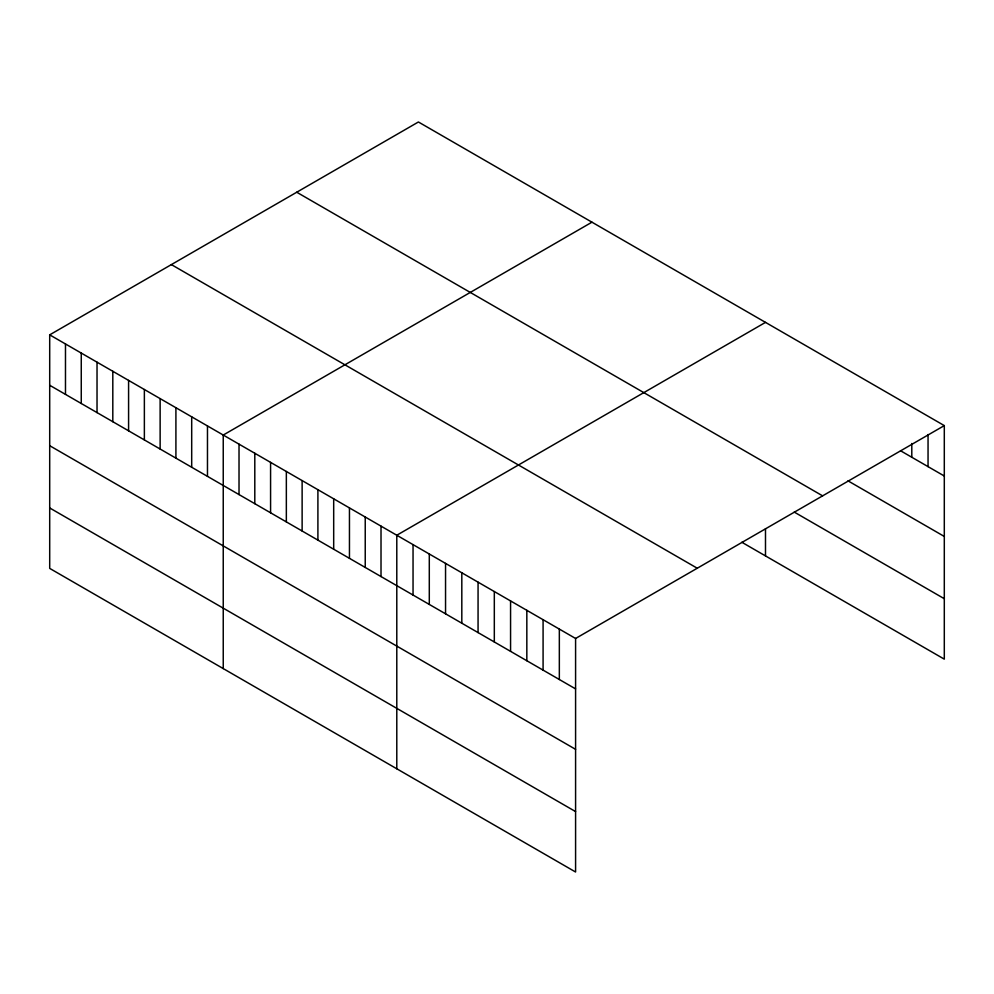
<?xml version="1.0" encoding="UTF-8"?>
<svg xmlns="http://www.w3.org/2000/svg" width="994" height="994" viewBox="0 0 994 994"><rect width="100%" height="100%" fill="white"/><g stroke="black" fill="none" stroke-linecap="round" stroke-linejoin="round"><path stroke-width="1.49" d="M49.7 334.854L575.588 638.471L575.588 872.011L49.7 568.394L49.7 334.854L418.412 121.989L944.3 425.606L944.3 659.146L741.835 542.252M591.952 222.184L223.24 435.049L223.24 668.589M765.492 322.379L396.792 535.244L396.792 768.784M575.588 638.471L944.3 425.606M900.539 450.754L944.3 476.014M848.019 480.86L944.3 536.449M296.734 192.227L822.622 495.857M794.256 512.084L944.3 598.711M171.378 264.603L697.266 568.233M49.7 385.274L575.588 688.892M49.7 445.697L575.588 749.327M49.7 507.959L575.588 811.589M928.048 434.552L928.048 466.633M911.796 443.498L911.796 457.252M765.492 528.721L765.492 555.919M559.336 629.09L559.336 679.511M543.084 619.709L543.084 670.118M526.832 610.316L526.832 660.737M510.568 600.935L510.568 651.356M494.316 591.554L494.316 641.962M478.064 582.173L478.064 632.582M461.812 572.78L461.812 623.201M445.548 563.399L445.548 613.807M429.296 554.018L429.296 604.427M413.044 544.625L413.044 595.046M381.013 526.137L381.013 576.545M365.233 517.029L365.233 567.437M349.453 507.922L349.453 558.33M333.686 498.814L333.686 549.222M317.906 489.707L317.906 540.115M302.126 480.599L302.126 531.007M286.347 471.479L286.347 521.9M270.579 462.372L270.579 512.792M254.799 453.264L254.799 503.685M239.02 444.156L239.02 494.577M207.473 425.941L207.473 476.35M191.693 416.834L191.693 467.242M175.913 407.726L175.913 458.135M160.133 398.619L160.133 449.027M144.366 389.511L144.366 439.92M128.586 380.404L128.586 430.812M112.807 371.284L112.807 421.704M97.027 362.176L97.027 412.597M81.26 353.069L81.26 403.489M65.48 343.961L65.48 394.382"/></g></svg>
